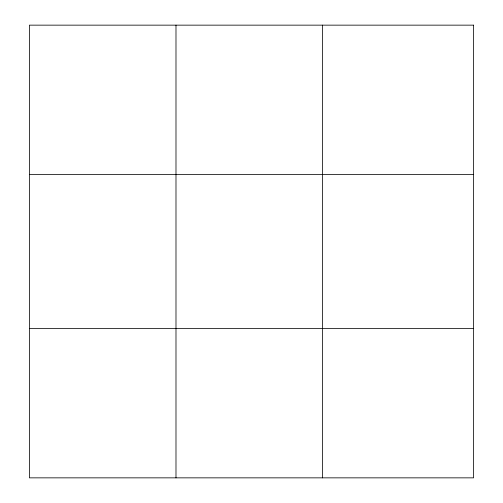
<?xml version="1.0" encoding="UTF-8"?>
<svg xmlns="http://www.w3.org/2000/svg" width="503" height="503" viewBox="0 0 503 503"><rect width="100%" height="100%" fill="white"/><g stroke="black" fill="none" stroke-linecap="round" stroke-linejoin="round"><path stroke-width="0.75" d="M175.987 477.85L175.987 25.15M322.568 477.85L322.568 25.15M29.413 174.541L473.587 174.541M29.413 328.459L473.587 328.459M473.587 25.15L473.587 477.85L29.413 477.85L29.413 25.15L473.587 25.15"/></g></svg>
